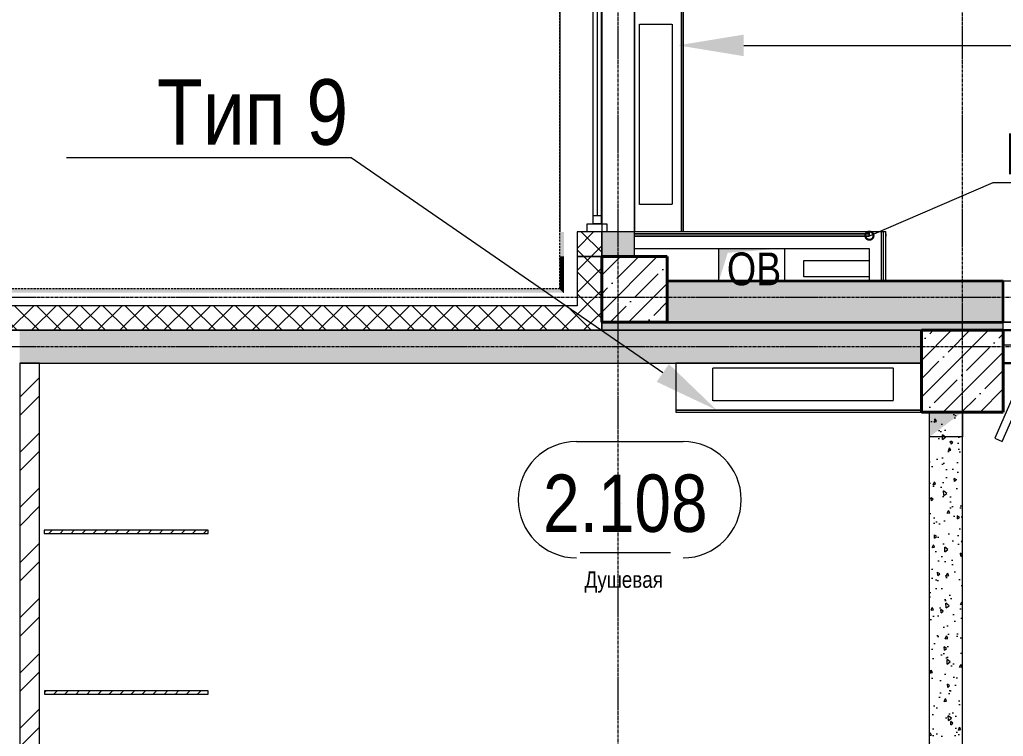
# Model space of a CAD drawing. Header units: millimetres. Extents: x -65509 to 912790, y 446 to 713294.
# Drawn here: x 176045 to 182045, y 225398 to 229770 of the extents above; entities that cross this region are included whole.
import ezdxf
from ezdxf import colors
from ezdxf.entities.mleader import LeaderData, LeaderLine
from ezdxf.enums import TextEntityAlignment as Align
from ezdxf.math import Vec2, Vec3

# ---------------------------------------------------------------- set-up
doc = ezdxf.new("R2010")
doc.units = ezdxf.units.MM
for name, pattern in [('CENTER2', [28.575, 19.05, -3.175, 3.175, -3.175]), ('DASHED', [19.05, 12.7, -6.35]), ('HIDDEN2', [4.7625, 3.175, -1.5875])]:
    doc.linetypes.add(name, pattern=pattern)
doc.layers.get('Defpoints').update_dxf_attribs({"color": 250})
for name, color, linetype, lineweight in [('A-Wall-Open', 250, 'Continuous', 5), ('A-Wall_Материал_Газоблок_Контур', 250, 'Continuous', 0), ('АР_Area', 250, 'Continuous', 5), ('АР_Двери_витраж', 250, 'Continuous', 9), ('АР_Колонны', 250, 'Continuous', 30), ('АР_Окна', 250, 'Continuous', 5), ('АР_Стены ГКЛ', 250, 'Continuous', 15), ('АР_Стены ЖБ', 250, 'Continuous', 35), ('АР_Стены кирпич', 250, 'Continuous', 20), ('АР_Стены ПЕНОблок', 250, 'Continuous', 20), ('АР_Стены_дефшов', 250, 'Continuous', 0), ('АР_Утеплитель', 250, 'Continuous', 0), ('АР_Штриховка', 250, 'Continuous', 0), ('Зашивка радиаторов тип 9 (до потолка_ облиц плитка)', 250, 'Continuous', 25), ('Зашивки ГКЛ на всю высоту', 250, 'Continuous', 25), ('КМ_Фахверки', 250, 'Continuous', 25), ('ОВ_Отопление', 250, 'Continuous', 5), ('Размеры зашивки ГКЛ', 250, 'Continuous', 0), ('РД_Оси_100', 250, 'Continuous', 0)]:
    doc.layers.add(name, color=color, linetype=linetype, lineweight=lineweight)
doc.layers.add('АР_Делит', color=250, linetype='Continuous', lineweight=0, plot=False)
doc.layers.add('РД_проем_инж перемыч_подсчет', color=250, linetype='Continuous', lineweight=30, plot=False)
doc.layers.add('АР_Отопительные приборы', color=1, linetype='HIDDEN2', lineweight=0, true_color=0xff0000)
doc.layers.add('Зашивка радиаторов тип 1 (фанера и МДФ)', color=7, linetype='Continuous', lineweight=0, true_color=0x000085)
doc.layers.add('РД_Витраж_вн', color=250, linetype='Continuous')
doc.styles.add('style1', font='ARIALN.TTF')
pattern_1 = [(45, (142195.16, 127275.07), (-112.2532, 112.2532), []), (45, (142307.41, 127275.07), (-112.2532, 112.2532), [198.4375, -39.6875, 0, -39.6875])]

# ---------------------------------------------------------------- blocks, each defined once
blk = doc.blocks.new('СОШ_2200_АР_ОСИ_М100_28.05.24')
at = {"layer": 'АР_Делит', "color": 5, "linetype": 'DASHED'}
blk.add_lwpolyline([(114955, 135155), (114955, -355), (93595.036, -355), (93595.036, 13855), (94145, 13855), (94145, 68320), (66055, 68320), (66055, 13857.73), (83455, 13857.73), (83455, -355), (45245, -355), (45245, 13145), (44695, 13145), (44695, 26755), (45245, 26755), (45245, 68320), (20455, 68320), (20455, 26755), (27955, 26755), (27955, 13145), (-355, 13145), (-355, 100855), (37145, 100855), (37145, 129155)], dxfattribs=at)
at = {"layer": 'РД_Оси_100', "linetype": 'CENTER2'}
blk.add_line((37500, -6155), (37500, 139938.679), dxfattribs=at)
at = {"layer": 'РД_Оси_100', "color": 1, "linetype": 'CENTER2'}
blk.add_line((39600, -6155), (39600, 139938.679), dxfattribs=at)
at = {"layer": 'РД_Оси_100', "linetype": 'CENTER2'}
for points in [[(119910, 100950), (119410, 100800), (-5454.958, 100800), (-5954.958, 100950)], [(119910, 100350), (119410, 100500), (-5454.958, 100500), (-5954.958, 100350)]]:
    blk.add_lwpolyline(points, dxfattribs=at)
blk = doc.blocks.new('otv')
at = {"linetype": 'Continuous'}
blk.add_lwpolyline([(0, -1), (0, 0), (1, 0), (1, -1)], close=True, dxfattribs=at)
blk.add_solid([(0, -1), (0, 0), (0.135, -0.137), (1, 0)], dxfattribs=at)
blk = doc.blocks.new('otv_в_стене')
at = {"linetype": 'Continuous'}
blk.add_lwpolyline([(0, -1), (0, 0), (1, 0), (1, -1)], close=True, dxfattribs=at)
blk.add_solid([(0, -1), (0, 0), (0.5, -0.5), (1, 0)], dxfattribs=at)
blk = doc.blocks.new('_DotSmall')
at = {"color": 0, "linetype": 'ByBlock', "const_width": 0.5}
blk.add_lwpolyline([(-0.0625, 0, 1), (0.0625, 0, 1)], format="xyb", close=True, dxfattribs=at)
blk = doc.blocks.new('MOK-МаркаПом_овал_ареал')
for p, q in [((-2.986, 3.764), (3.522, 3.764)), ((-2.75, -3), (2.75, -3))]:
    blk.add_line(p, q)
for centre, radius, start, end in [((-2.986, 0.215), 3.55, 90, 270), ((3.522, 0.215), 3.55, 270, 90), ((-7.411, 0), 7.161, 0, 0.00095)]:
    blk.add_arc(centre, radius, start, end)
at = {"color": 0, "style": 'style1'}
blk.add_attdef('АР-ПОМЕЩЕНИЕ:НОМЕР', text='', height=3, dxfattribs=at).set_placement((0.261, 0), align=Align.MIDDLE)

msp = doc.modelspace()

# ---------------------------------------------------------------- hatches: boundary and pattern name
at = {"layer": 'АР_Штриховка', "linetype": 'Continuous', "lineweight": 0}
h = msp.add_hatch(dxfattribs=at)
h.set_pattern_fill('_U', color=256, style=0, pattern_type=0)
h.set_pattern_definition([(360, (142195.1574, 127275.0729), (-4e-17, 1), [])])
h.paths.add_polyline_path([(179340.157, 228325.073), (179365.157, 228325.073), (179365.157, 228475.073), (179340.157, 228475.073)], flags=0)
h.paths.add_polyline_path([(179340.157, 230875.073), (179365.157, 230875.073), (179365.157, 232225.073), (179340.157, 232225.073)], flags=0)
h.paths.add_polyline_path([(179340.157, 233725.073), (179365.157, 233725.073), (179365.157, 235225.073), (179340.157, 235225.073)], flags=0)
h.paths.add_polyline_path([(179340.157, 236725.073), (179365.157, 236725.073), (179365.157, 238225.073), (179340.157, 238225.073)], flags=0)
h.paths.add_polyline_path([(179340.157, 239725.073), (179365.157, 239725.073), (179365.157, 241225.073), (179340.157, 241225.073)], flags=0)
h.paths.add_polyline_path([(179340.157, 242725.073), (179365.157, 242725.073), (179365.157, 244225.073), (179340.157, 244225.073)], flags=0)
h.paths.add_polyline_path([(179340.157, 245725.073), (179365.157, 245725.073), (179365.157, 247225.073), (179340.157, 247225.073)], flags=0)
h.paths.add_polyline_path([(179340.157, 248725.073), (179365.157, 248725.073), (179365.157, 250225.073), (179340.157, 250225.073)], flags=0)
h.paths.add_polyline_path([(179340.157, 251725.073), (179365.157, 251725.073), (179365.157, 253225.073), (179340.157, 253225.073)], flags=0)
h.paths.add_polyline_path([(179340.157, 254725.073), (179365.157, 254725.073), (179365.157, 255675.073), (179340.157, 255675.073)], flags=0)
h = msp.add_hatch(dxfattribs=at)
h.set_pattern_fill('ANSI37', color=256, scale=30, style=0)
h.set_pattern_definition([(45, (142195.16, 127275.07), (-67.35192, 67.35192), []), (135, (142195.16, 127275.07), (-67.35192, -67.35192), [])])
h.paths.add_polyline_path([(179445.157, 228325.073), (179595.157, 228325.073), (179595.157, 228475.073), (179445.157, 228475.073)], flags=0)
h.paths.add_polyline_path([(179445.157, 230875.073), (179595.157, 230875.073), (179595.157, 232225.073), (179445.157, 232225.073)], flags=0)
h.paths.add_polyline_path([(179445.157, 233725.073), (179595.157, 233725.073), (179595.157, 235225.073), (179445.157, 235225.073)], flags=0)
h.paths.add_polyline_path([(179445.157, 236725.073), (179595.157, 236725.073), (179595.157, 238225.073), (179445.157, 238225.073)], flags=0)
h.paths.add_polyline_path([(179445.157, 239725.073), (179595.157, 239725.073), (179595.157, 241225.073), (179445.157, 241225.073)], flags=0)
h.paths.add_polyline_path([(179445.157, 242725.073), (179595.157, 242725.073), (179595.157, 244225.073), (179445.157, 244225.073)], flags=0)
h.paths.add_polyline_path([(179445.157, 245725.073), (179595.157, 245725.073), (179595.157, 247225.073), (179445.157, 247225.073)], flags=0)
h.paths.add_polyline_path([(179445.157, 248725.073), (179595.157, 248725.073), (179595.157, 250225.073), (179445.157, 250225.073)], flags=0)
h.paths.add_polyline_path([(179445.157, 251725.073), (179595.157, 251725.073), (179595.157, 253225.073), (179445.157, 253225.073)], flags=0)
h.paths.add_polyline_path([(179445.157, 254725.073), (179595.157, 254725.073), (179595.157, 255675.073), (179445.157, 255675.073)], flags=0)
h = msp.add_hatch(dxfattribs=at)
h.set_pattern_fill('AR-CONC', color=256, style=0)
h.set_pattern_definition([(50, (142195.16, 127275.07), (182.18467, -15.93909), [19.05, -209.55]), (355, (142195.16, 127275.07), (-35.24342, 191.05685), [15.24, -167.64058]), (100.45144, (142210.34, 127273.74), (146.94125, 175.11775), [16.19, -178.09024]), (46.1842, (142195.16, 127325.87), (271.07904, -42.04233), [28.575, -314.325]), (96.63556, (142217.75, 127322.37), (237.40413, 247.4261), [24.285, -267.1356]), (351.18415, (142195.16, 127325.87), (237.40413, 247.4261), [22.85997, -251.45973]), (21, (142220.56, 127313.17), (151.61439, -102.2652), [19.05, -209.55]), (326, (142220.56, 127313.17), (61.80203, 184.18797), [15.24, -167.64]), (71.45145, (142233.2, 127304.65), (213.41642, 81.92277), [16.19, -178.08994]), (37.5, (142195.16, 127275.07), (3.088603, 84.55504), [0, -165.608, 0, -170.18, 0, -168.275]), (7.5, (142195.16, 127275.07), (66.81966, 100.180575), [0, -97.028, 0, -161.798, 0, -64.135]), (327.5, (142138.515, 127275.07), (135.590595, -5.728744), [0, -63.5, 0, -198.12, 0, -262.89]), (317.5, (142113.12, 127275.07), (148.12918, 25.42649), [0, -82.55, 0, -131.572, 0, -186.69])])
h.paths.add_polyline_path([(179595.157, 228325.073), (179795.157, 228325.073), (179795.157, 228475.073), (179595.157, 228475.073)], flags=0)
h.paths.add_polyline_path([(179595.157, 230875.073), (179795.157, 230875.073), (179795.157, 232225.073), (179595.157, 232225.073)], flags=0)
h.paths.add_polyline_path([(179595.157, 233725.073), (179795.157, 233725.073), (179795.157, 235225.073), (179595.157, 235225.073)], flags=0)
h.paths.add_polyline_path([(179595.157, 236725.073), (179795.157, 236725.073), (179795.157, 238225.073), (179595.157, 238225.073)], flags=0)
h.paths.add_polyline_path([(179595.157, 239725.073), (179795.157, 239725.073), (179795.157, 241225.073), (179595.157, 241225.073)], flags=0)
h.paths.add_polyline_path([(179595.157, 242725.073), (179795.157, 242725.073), (179795.157, 244225.073), (179595.157, 244225.073)], flags=0)
h.paths.add_polyline_path([(179595.157, 245725.073), (179795.157, 245725.073), (179795.157, 247225.073), (179595.157, 247225.073)], flags=0)
h.paths.add_polyline_path([(179595.157, 248725.073), (179795.157, 248725.073), (179795.157, 250225.073), (179595.157, 250225.073)], flags=0)
h.paths.add_polyline_path([(179595.157, 251725.073), (179795.157, 251725.073), (179795.157, 253225.073), (179595.157, 253225.073)], flags=0)
h.paths.add_polyline_path([(179595.157, 254725.073), (179795.157, 254725.073), (179795.157, 255675.073), (179595.157, 255675.073)], flags=0)
h = msp.add_hatch(dxfattribs=at)
h.set_pattern_fill('_U', color=256, style=0, pattern_type=0)
h.set_pattern_definition([(360, (142195.1574, 127275.0729), (2e-17, 1), [])])
h.paths.add_polyline_path([(179340.157, 228130.073), (179365.157, 228105.073), (179365.157, 228325.073), (179340.157, 228325.073)], flags=0)
h = msp.add_hatch(dxfattribs=at)
h.set_pattern_fill('ANSI37', color=256, scale=30, style=0)
h.set_pattern_definition([(45, (142195.16, 127275.07), (-67.35192, 67.35192), []), (135, (142195.16, 127275.07), (-67.35192, -67.35192), [])])
h.paths.add_polyline_path([(179445.157, 228025.073), (179595.157, 227875.073), (179595.157, 228325.073), (179445.157, 228325.073)], flags=0)
at = {"layer": 'АР_Штриховка', "linetype": 'Continuous', "lineweight": 5}
h = msp.add_hatch(dxfattribs=at)
h.set_pattern_fill('ANSI35', color=256, scale=25, style=0)
h.set_pattern_definition(pattern_1)
h.paths.add_polyline_path([(179595.157, 227925.073), (179995.157, 227925.073), (179995.157, 228325.073), (179595.157, 228325.073)], flags=0)
at = {"layer": 'АР_Штриховка', "linetype": 'Continuous', "lineweight": 0}
h = msp.add_hatch(dxfattribs=at)
h.set_pattern_fill('_U', color=256, style=0, pattern_type=0)
h.set_pattern_definition([(360, (142195.1574, 127275.0729), (1e-10, 1), [])])
h.paths.add_polyline_path([(166095.157, 228130.073), (166095.157, 228105.073), (166695.157, 228105.073), (166695.157, 228130.073)], flags=0)
h.paths.add_polyline_path([(170495.157, 228130.073), (170495.157, 228105.073), (179365.157, 228105.073), (179340.157, 228130.073)], flags=0)
at = {"layer": 'АР_Штриховка', "linetype": 'Continuous', "lineweight": 5}
h = msp.add_hatch(dxfattribs=at)
h.set_pattern_fill('ANSI35', color=256, scale=25, style=0)
h.set_pattern_definition([(45, (142195.16, 127275.07), (-112.2532, 112.2532), []), (45, (142307.41, 127275.07), (-112.2532, 112.2532), [198.4375, -39.6875, 0, -39.6875])])
h.paths.add_polyline_path([(256495.157, 227925.073), (256495.157, 228175.073), (245945.157, 228175.073), (245945.157, 227925.073)], flags=0)
h.paths.add_polyline_path([(244145.157, 227925.073), (244145.157, 228175.073), (238821.202, 228175.073), (238821.202, 227925.073)], flags=0)
h.paths.add_polyline_path([(237721.202, 227925.073), (237721.202, 228175.073), (236060.941, 228175.073), (236060.941, 227925.073)], flags=0)
h.paths.add_polyline_path([(234960.941, 227925.073), (234960.941, 228175.073), (233105.157, 228175.073), (233105.157, 227925.073)], flags=0)
h.paths.add_polyline_path([(232195.157, 227925.073), (232195.157, 228175.073), (230445.157, 228175.073), (230445.157, 227925.073)], flags=0)
h.paths.add_polyline_path([(229345.157, 227925.073), (229345.157, 228175.073), (228895.157, 228175.073), (228895.157, 227925.073)], flags=0)
h.paths.add_polyline_path([(227795.157, 227925.073), (227795.157, 228175.073), (227325.157, 228175.073), (227325.157, 227925.073)], flags=0)
h.paths.add_polyline_path([(226225.157, 227925.073), (226225.157, 228175.073), (224445.157, 228175.073), (224445.157, 227925.073)], flags=0)
h.paths.add_polyline_path([(223345.157, 227925.073), (223345.157, 228175.073), (222777.013, 228175.073), (222777.013, 227925.073)], flags=0)
h.paths.add_polyline_path([(221867.013, 227925.073), (221867.013, 228175.073), (221025.157, 228175.073), (221025.157, 227925.073)], flags=0)
h.paths.add_polyline_path([(220115.157, 227925.073), (220115.157, 228175.073), (218445.157, 228175.073), (218445.157, 227925.073)], flags=0)
h.paths.add_polyline_path([(217345.157, 227925.073), (217345.157, 228175.073), (216795.157, 228175.073), (216795.157, 227925.073)], flags=0)
h.paths.add_polyline_path([(215695.157, 227925.073), (215695.157, 228175.073), (215624.963, 228175.073), (215624.963, 227925.073)], flags=0)
h.paths.add_polyline_path([(215624.963, 227925.073), (215624.963, 228175.073), (212575.157, 228175.073), (212575.157, 227925.073)], flags=0)
h.paths.add_polyline_path([(211475.157, 227925.073), (211475.157, 228175.073), (205945.157, 228175.073), (205945.157, 227925.073)], flags=0)
h.paths.add_polyline_path([(204845.157, 227925.073), (204845.157, 228175.073), (203115.157, 228175.073), (203115.157, 227925.073)], flags=0)
h.paths.add_polyline_path([(202015.157, 227925.073), (202015.157, 228175.073), (197695.157, 228175.073), (197695.157, 227925.073)], flags=0)
h.paths.add_polyline_path([(196595.157, 227925.073), (196595.157, 228175.073), (191415.157, 228175.073), (191415.157, 227925.073)], flags=0)
h.paths.add_polyline_path([(190315.157, 227925.073), (190315.157, 228175.073), (187025.154, 228175.073), (187025.154, 227925.073)], flags=0)
h.paths.add_polyline_path([(184805.154, 227925.073), (184805.154, 228175.073), (183845.157, 228175.073), (183845.157, 227925.073)], flags=0)
h.paths.add_polyline_path([(182045.157, 227925.073), (182045.157, 228175.073), (179995.157, 228175.073), (179995.157, 227925.073)], flags=0)
at = {"layer": 'АР_Штриховка', "linetype": 'Continuous', "lineweight": 0}
h = msp.add_hatch(dxfattribs=at)
h.set_pattern_fill('ANSI37', color=256, scale=30, style=0)
h.set_pattern_definition([(45, (142195.16, 127275.07), (-67.35192, 67.35192), []), (135, (142195.16, 127275.07), (-67.35192, -67.35192), [])])
h.paths.add_polyline_path([(166095.157, 228025.073), (166095.157, 227875.073), (166695.157, 227875.073), (166695.157, 228025.073)], flags=0)
h.paths.add_polyline_path([(170495.157, 228025.073), (170495.157, 227875.073), (179595.157, 227875.073), (179445.157, 228025.073)], flags=0)
h = msp.add_hatch(dxfattribs=at)
h.set_pattern_fill('HONEY', color=256, scale=10, style=0)
h.set_pattern_definition([(360, (142195.157, 127275.073), (47.625, 27.4963064), [31.75, -63.5]), (120, (142195.157, 127275.073), (-47.625, 27.4963066), [31.75, -63.5]), (60, (142195.157, 127275.073), (1e-07, 54.992613), [-63.5, 31.75])])
h.paths.add_polyline_path([(179595.157, 227925.073), (179595.157, 227875.073), (182045.157, 227875.073), (182045.157, 227925.073)], flags=0)
h.paths.add_polyline_path([(183845.157, 227925.073), (183845.157, 227875.073), (184805.154, 227875.073), (184805.154, 227925.073)], flags=0)
h.paths.add_polyline_path([(187025.154, 227925.073), (187025.154, 227875.073), (187995.157, 227875.073), (188011.824, 227887.573), (187995.157, 227925.073)], flags=0)
h.paths.add_polyline_path([(187995.157, 227925.073), (188011.824, 227887.573), (188045.157, 227875.073), (190315.157, 227875.073), (190315.157, 227925.073)], flags=0)
h.paths.add_polyline_path([(191415.157, 227925.073), (191415.157, 227875.073), (196595.157, 227875.073), (196595.157, 227925.073)], flags=0)
h.paths.add_polyline_path([(197695.157, 227925.073), (197695.157, 227875.073), (202015.157, 227875.073), (202015.157, 227925.073)], flags=0)
h.paths.add_polyline_path([(203115.157, 227925.073), (203115.157, 227875.073), (204845.157, 227875.073), (204845.157, 227925.073)], flags=0)
h.paths.add_polyline_path([(205945.157, 227925.073), (205945.157, 227875.073), (211475.157, 227875.073), (211475.157, 227925.073)], flags=0)
h.paths.add_polyline_path([(212575.157, 227925.073), (212575.157, 227875.073), (215695.157, 227875.073), (215695.157, 227925.073)], flags=0)
h.paths.add_polyline_path([(216795.157, 227925.073), (216795.157, 227875.073), (217345.157, 227875.073), (217345.157, 227925.073)], flags=0)
h.paths.add_polyline_path([(218445.157, 227925.073), (218445.157, 227875.073), (220115.157, 227875.073), (220115.157, 227925.073)], flags=0)
h.paths.add_polyline_path([(221025.157, 227925.073), (221025.157, 227875.073), (221867.013, 227875.073), (221867.013, 227925.073)], flags=0)
h.paths.add_polyline_path([(222777.013, 227925.073), (222777.013, 227875.073), (223345.157, 227875.073), (223345.157, 227925.073)], flags=0)
h.paths.add_polyline_path([(224445.157, 227925.073), (224445.157, 227875.073), (226225.157, 227875.073), (226225.157, 227925.073)], flags=0)
h.paths.add_polyline_path([(227325.157, 227925.073), (227325.157, 227875.073), (227795.157, 227875.073), (227795.157, 227925.073)], flags=0)
h.paths.add_polyline_path([(228895.157, 227925.073), (228895.157, 227875.073), (229345.157, 227875.073), (229345.157, 227925.073)], flags=0)
h.paths.add_polyline_path([(230445.157, 227925.073), (230445.157, 227875.073), (232195.157, 227875.073), (232195.157, 227925.073)], flags=0)
h.paths.add_polyline_path([(233105.157, 227925.073), (233105.157, 227875.073), (234960.941, 227875.073), (234960.941, 227925.073)], flags=0)
h.paths.add_polyline_path([(236060.941, 227925.073), (236060.941, 227875.073), (237721.202, 227875.073), (237721.202, 227925.073)], flags=0)
h.paths.add_polyline_path([(238821.202, 227925.073), (238821.202, 227875.073), (244145.157, 227875.073), (244145.157, 227925.073)], flags=0)
h.paths.add_polyline_path([(245945.157, 227925.073), (245945.157, 227875.073), (256895.157, 227875.073), (256895.157, 227925.073)], flags=0)
h = msp.add_hatch(dxfattribs=at)
h.set_pattern_fill('AR-CONC', color=256, angle=45, style=0)
h.set_pattern_definition([(95, (142195.16, 127275.07), (140.09465, 117.55338), [19.05, -209.55]), (40, (142195.16, 127275.07), (-160.01845, 110.17673), [15.24, -167.64058]), (145.45144, (142206.83, 127284.87), (-19.9238, 227.7301), [16.19, -178.09024]), (91.1842, (142159.24, 127311), (221.41024, 161.9534), [28.575, -314.325]), (141.63556, (142177.7, 127324.5), (-7.0866, 342.82676), [24.285, -267.1356]), (36.18415, (142159.24, 127311), (-7.0866, 342.8268), [22.86, -251.4597]), (66, (142186.18, 127319.97), (179.51998, 34.89515), [19.05, -209.55]), (11, (142186.18, 127319.97), (-86.53993, 173.9412), [15.24, -167.64]), (116.45145, (142201.14, 127322.88), (92.98005, 208.83634), [16.19, -178.08994]), (82.5, (142195.16, 127275.07), (-57.60547, 61.973414), [0, -165.608, 0, -170.18, 0, -168.275]), (52.5, (142195.16, 127275.07), (-23.58973, 118.087), [0, -97.028, 0, -161.798, 0, -64.135]), (12.5, (142155.105, 127235.02), (99.927863, 91.826196), [0, -63.5, 0, -198.12, 0, -262.89]), (2.5, (142137.14, 127217.06), (86.7639, 122.72239), [0, -82.55, 0, -131.572, 0, -186.69])])
h.paths.add_polyline_path([(181546.157, 227675.073), (181546.157, 227875.073), (176045.157, 227875.073), (176045.157, 227675.073)], flags=0)
at = {"layer": 'АР_Штриховка', "linetype": 'Continuous', "lineweight": 5}
h = msp.add_hatch(dxfattribs=at)
h.set_pattern_fill('ANSI35', color=256, scale=25, style=0)
h.set_pattern_definition(pattern_1)
h.paths.add_polyline_path([(181545.157, 227375.073), (182045.157, 227375.073), (182045.157, 227875.073), (181545.157, 227875.073)], flags=0)
at = {"layer": 'АР_Штриховка', "linetype": 'Continuous', "lineweight": 0}
h = msp.add_hatch(dxfattribs=at)
h.set_pattern_fill('ANSI32', color=256, scale=25, style=0)
h.set_pattern_definition([(45, (142195.16, 127275.07), (-168.3798, 168.3798), []), (45, (142307.4, 127275.07), (-168.3798, 168.3798), [])])
h.paths.add_polyline_path([(176045.157, 224675.073), (176125.157, 224645.073), (176165.157, 224675.073), (176165.157, 227675.073), (176045.157, 227675.073)], flags=0)
h = msp.add_hatch(dxfattribs=at)
h.set_pattern_fill('AR-CONC', color=256, angle=-315, style=0)
h.set_pattern_definition([(95, (142195.16, 127275.07), (140.09465, 117.55338), [19.05, -209.55]), (40, (142195.16, 127275.07), (-160.01845, 110.17673), [15.24, -167.6406]), (145.45144, (142206.83, 127284.87), (-19.9238, 227.7301), [16.19, -178.09024]), (91.1842, (142159.24, 127311), (221.41024, 161.9534), [28.575, -314.325]), (141.63556, (142177.7, 127324.5), (-7.0866, 342.82676), [24.285, -267.1356]), (36.18415, (142159.24, 127311), (-7.0866, 342.8268), [22.86, -251.4597]), (66, (142186.18, 127319.97), (179.51998, 34.89515), [19.05, -209.55]), (11, (142186.18, 127319.97), (-86.53993, 173.9412), [15.24, -167.64]), (116.45145, (142201.14, 127322.88), (92.98005, 208.83634), [16.19, -178.08994]), (82.5, (142195.16, 127275.07), (-57.60547, 61.973414), [0, -165.608, 0, -170.18, 0, -168.275]), (52.5, (142195.16, 127275.07), (-23.58973, 118.087), [0, -97.028, 0, -161.798, 0, -64.135]), (12.5, (142155.105, 127235.02), (99.927863, 91.826196), [0, -63.5, 0, -198.12, 0, -262.89]), (2.5, (142137.14, 127217.06), (86.7639, 122.72239), [0, -82.55, 0, -131.572, 0, -186.69])])
h.paths.add_polyline_path([(181795.157, 227375.073), (181595.157, 227375.073), (181595.157, 224675.073), (181795.157, 224675.073)], flags=0)
h.paths.add_polyline_path([(181795.157, 224675.073), (181595.157, 224675.073), (181595.157, 223825.073), (181795.157, 223825.073)], flags=0)
h = msp.add_hatch(dxfattribs=at)
h.set_pattern_fill('ANSI31', color=256, scale=15, angle=-360, style=0)
h.set_pattern_definition([(45, (142195.157, 127275.073), (-33.67596, 33.67596), [])])
h.paths.add_polyline_path([(176195.157, 226655.069), (176195.157, 226635.069), (177195.157, 226635.069), (177195.157, 226655.069)], flags=0)
h = msp.add_hatch(dxfattribs=at)
h.set_pattern_fill('ANSI31', color=256, scale=15, style=0)
h.set_pattern_definition([(45, (142195.157, 127275.073), (-33.67596, 33.67596), [])])
h.paths.add_polyline_path([(176197.201, 225675.073), (176197.201, 225655.073), (177195.157, 225655.073), (177195.157, 225675.073)], flags=0)

# ---------------------------------------------------------------- linework, layer by layer
at = {"layer": 'A-Wall-Open', "linetype": 'Continuous', "lineweight": 5}
for p, q in [((183845.157, 228175.073), (182045.157, 228175.073)), ((183845.157, 227925.073), (182045.157, 227925.073))]:
    msp.add_line(p, q, dxfattribs=at)
at = {"layer": 'A-Wall_Материал_Газоблок_Контур', "linetype": 'Continuous', "lineweight": 0}
for p, q in [((179340.157, 230875.073), (179340.157, 228475.073)), ((179795.157, 228475.073), (179795.157, 230875.073))]:
    msp.add_line(p, q, dxfattribs=at)
at = {"layer": 'АР_Двери_витраж', "linetype": 'Continuous', "lineweight": 9}
msp.add_lwpolyline([(182195.157, 227785.073), (182045.157, 227785.073), (182045.157, 227675.073), (182195.157, 227675.073)], close=True, dxfattribs=at)
at = {"layer": 'АР_Двери_витраж'}
msp.add_lwpolyline([(182038.672, 227196.916), (182238.97, 227655.043), (182193.157, 227675.073), (181992.86, 227216.945)], close=True, dxfattribs=at)
at = {"layer": 'АР_Колонны', "linetype": 'HIDDEN2', "lineweight": 25}
for p, q in [((179595.157, 228325.073), (179995.157, 228325.073)), ((179595.157, 227925.073), (179595.157, 228325.073)), ((179995.157, 228325.073), (179995.157, 227925.073)), ((179995.157, 227925.073), (179595.157, 227925.073)), ((181545.157, 227875.073), (182045.157, 227875.073)), ((181545.157, 227375.073), (181545.157, 227875.073)), ((182045.157, 227875.073), (182045.157, 227375.073)), ((182045.157, 227375.073), (181545.157, 227375.073))]:
    msp.add_line(p, q, dxfattribs=at)
at = {"layer": 'АР_Колонны', "linetype": 'Continuous', "lineweight": 35}
for p, q in [((179595.157, 228325.073), (179995.157, 228325.073)), ((179595.157, 227925.073), (179595.157, 228325.073)), ((179995.157, 227925.073), (179995.157, 228325.073)), ((179595.157, 227925.073), (179995.157, 227925.073)), ((181545.157, 227875.073), (182045.157, 227875.073)), ((181545.157, 227375.073), (181545.157, 227875.073)), ((182045.157, 227375.073), (182045.157, 227875.073)), ((181545.157, 227375.073), (182045.157, 227375.073)), ((181545.157, 227375.073), (182045.157, 227375.073))]:
    msp.add_line(p, q, dxfattribs=at)
at = {"layer": 'АР_Окна', "linetype": 'Continuous', "lineweight": 5}
for p, q in [((179340.157, 230875.073), (179340.157, 228475.073)), ((179795.157, 230875.073), (179795.157, 228475.073)), ((179567.657, 230775.073), (179567.657, 228575.073)), ((179542.657, 228575.073), (179592.657, 228575.073))]:
    msp.add_line(p, q, dxfattribs=at)
for points in [[(179542.657, 230825.073), (179592.657, 230825.073), (179592.657, 228525.073), (179542.657, 228525.073)], [(179627.657, 228525.073), (179627.657, 228475.073), (179507.657, 228475.073), (179507.657, 228525.073)]]:
    msp.add_lwpolyline(points, close=True, dxfattribs=at)
at = {"layer": 'АР_Отопительные приборы'}
for points in [[(179825.157, 229743.284), (180025.157, 229743.284), (180025.157, 228643.284), (179825.157, 228643.284)], [(181227.613, 228201.678), (180827.613, 228201.678), (180827.613, 228301.678), (181227.613, 228301.678)], [(180273.292, 227645.06), (181373.292, 227645.06), (181373.292, 227445.06), (180273.292, 227445.06)]]:
    msp.add_lwpolyline(points, close=True, dxfattribs=at)
at = {"layer": 'АР_Стены ГКЛ', "linetype": 'Continuous', "lineweight": 15}
for p, q in [((176195.157, 226655.069), (176195.157, 226635.069)), ((177195.157, 226655.069), (176195.157, 226655.069)), ((176195.157, 226635.069), (177195.157, 226635.069)), ((177195.157, 226635.069), (177195.157, 226655.069)), ((176197.201, 225675.073), (176197.201, 225655.073)), ((177195.157, 225675.073), (176197.201, 225675.073)), ((177195.157, 225655.073), (177195.157, 225675.073)), ((176197.201, 225655.073), (177195.157, 225655.073))]:
    msp.add_line(p, q, dxfattribs=at)
at = {"layer": 'АР_Стены ЖБ', "linetype": 'Continuous', "lineweight": 40}
for p, q in [((179995.157, 228325.073), (179595.157, 228325.073)), ((179595.157, 228325.073), (179595.157, 227925.073)), ((179995.157, 227925.073), (179995.157, 228325.073)), ((179595.157, 227925.073), (179995.157, 227925.073)), ((182045.157, 227875.073), (181545.157, 227875.073)), ((181545.157, 227875.073), (181545.157, 227375.073)), ((182045.157, 227375.073), (182045.157, 227875.073)), ((181545.157, 227375.073), (182045.157, 227375.073))]:
    msp.add_line(p, q, dxfattribs=at)
at = {"layer": 'АР_Стены ЖБ', "linetype": 'Continuous', "lineweight": 35}
for p, q in [((182045.157, 228175.073), (179995.157, 228175.073)), ((179995.157, 228175.073), (179995.157, 227925.073)), ((182045.157, 227925.073), (182045.157, 228175.073)), ((179995.157, 227925.073), (182045.157, 227925.073))]:
    msp.add_line(p, q, dxfattribs=at)
at = {"layer": 'АР_Стены кирпич', "linetype": 'Continuous', "lineweight": 20}
for p, q in [((176165.157, 227675.073), (176045.157, 227675.073)), ((176045.157, 227675.073), (176045.157, 224675.073)), ((176165.157, 224675.073), (176165.157, 227675.073))]:
    msp.add_line(p, q, dxfattribs=at)
at = {"layer": 'АР_Стены ПЕНОблок', "linetype": 'Continuous', "lineweight": 20}
for p, q in [((179795.157, 228475.073), (179595.157, 228475.073)), ((179595.157, 228475.073), (179595.157, 228325.073)), ((179795.157, 228325.073), (179795.157, 228475.073)), ((179595.157, 228325.073), (179795.157, 228325.073)), ((181546.157, 227875.073), (176045.157, 227875.073)), ((181546.157, 227675.073), (181546.157, 227875.073)), ((176045.157, 227675.073), (181546.157, 227675.073)), ((181595.157, 223825.073), (181595.157, 227375.073)), ((181795.157, 227375.073), (181595.157, 227375.073)), ((181795.157, 223825.073), (181795.157, 227375.073))]:
    msp.add_line(p, q, dxfattribs=at)
at = {"layer": 'АР_Стены_дефшов', "linetype": 'Continuous', "lineweight": 0}
for p, q in [((179595.157, 227925.073), (179595.157, 227875.073)), ((182045.157, 227925.073), (179595.157, 227925.073)), ((182045.157, 227875.073), (182045.157, 227925.073)), ((182045.157, 227925.073), (183845.157, 227925.073)), ((179595.157, 227875.073), (182045.157, 227875.073)), ((182045.157, 227875.073), (183845.157, 227875.073))]:
    msp.add_line(p, q, dxfattribs=at)
at = {"layer": 'АР_Утеплитель', "linetype": 'Continuous', "lineweight": 0}
for p, q in [((179595.157, 228475.073), (179445.157, 228475.073)), ((179445.157, 228475.073), (179445.157, 228325.073)), ((179595.157, 228325.073), (179595.157, 228475.073)), ((179445.157, 228325.073), (179595.157, 228325.073)), ((179595.157, 228325.073), (179445.157, 228325.073)), ((179445.157, 228325.073), (179445.157, 228025.073)), ((179595.157, 227875.073), (179595.157, 228325.073)), ((179445.157, 228025.073), (170495.157, 228025.073)), ((170495.157, 227875.073), (179595.157, 227875.073))]:
    msp.add_line(p, q, dxfattribs=at)
at = {"layer": 'Зашивка радиаторов тип 1 (фанера и МДФ)', "linetype": 'Continuous', "lineweight": 0}
for p, q in [((179795.157, 231125.073), (179795.157, 228477.228)), ((180082.657, 228477.228), (180082.657, 231125.073)), ((180082.657, 231125.073), (180082.657, 228477.228)), ((180095.157, 228477.228), (180095.157, 231125.073)), ((179795.157, 228477.228), (180095.157, 228477.228))]:
    msp.add_line(p, q, dxfattribs=at)
at = {"layer": 'Зашивка радиаторов тип 9 (до потолка_ облиц плитка)', "linetype": 'Continuous', "lineweight": 0}
for p, q in [((181548.283, 227675.073), (180048.283, 227675.073)), ((180048.283, 227675.073), (180048.283, 227387.573)), ((181548.283, 227387.573), (181548.283, 227675.073)), ((180048.283, 227387.573), (181548.283, 227387.573)), ((181548.283, 227387.573), (180048.283, 227387.573)), ((180048.283, 227387.573), (180048.283, 227375.073)), ((180048.283, 227375.073), (181548.283, 227375.073)), ((181548.283, 227375.073), (181548.283, 227387.573))]:
    msp.add_line(p, q, dxfattribs=at)
at = {"layer": 'Зашивки ГКЛ на всю высоту', "linetype": 'Continuous', "lineweight": 0}
for p, q in [((181227.613, 228475.074), (179795.05, 228475.072)), ((179795.05, 228375.072), (179795.05, 228475.072)), ((179795.05, 228462.572), (181227.613, 228462.574)), ((181227.613, 228462.574), (179795.05, 228462.572)), ((179795.05, 228450.072), (181227.613, 228450.074)), ((181227.613, 228450.074), (179795.05, 228450.072)), ((181227.613, 228477.23), (181327.613, 228477.23)), ((181227.613, 228477.23), (181227.613, 228450.074)), ((181227.613, 228450.074), (181227.613, 228475.074)), ((181302.613, 228175.073), (181302.613, 228477.23)), ((181302.613, 228175.073), (181302.613, 228477.23)), ((181315.113, 228175.073), (181315.113, 228477.23)), ((181315.113, 228175.073), (181315.113, 228477.23)), ((181327.613, 228175.073), (181327.613, 228477.23)), ((181327.613, 228450.074), (181327.613, 228462.574)), ((181327.613, 228462.574), (181327.613, 228450.074)), ((181327.613, 228450.074), (181327.613, 228450.074)), ((179795.05, 228375.072), (181227.613, 228375.074)), ((181227.613, 228375.074), (181227.613, 228175.073)), ((181227.613, 228175.073), (181327.613, 228175.073))]:
    msp.add_line(p, q, dxfattribs=at)
at = {"layer": 'КМ_Фахверки', "lineweight": 5}
msp.add_lwpolyline([(212895.157, 195850.073), (236595.157, 195849.49), (236595.157, 127175.073), (256895.157, 127175.073), (256895.126, 262175.073), (215195.161, 262175.073), (215195.161, 256175.073), (179595.157, 256175.073), (179595.157, 227875.073), (142095.157, 227875.073), (142095.157, 140675.073), (169895.157, 140675.073), (169895.157, 153775.073), (162395.157, 153775.073), (162395.157, 195850.073), (187695.157, 195850.073), (187695.157, 127175.073), (225395.157, 127175.073), (225395.157, 140875.073), (207995.156, 140875.08), (207995.156, 195850.073), (212896.745, 195850.073)], dxfattribs=at)
at = {"layer": 'РД_Витраж_вн', "linetype": 'Continuous', "lineweight": -3}
for p, q in [((182044.157, 227875.073), (183844.157, 227875.073)), ((182044.157, 227675.073), (183844.157, 227675.073))]:
    msp.add_line(p, q, dxfattribs=at)
at = {"layer": 'РД_проем_инж перемыч_подсчет', "linetype": 'Continuous', "lineweight": 30}
for p, q in [((184044.157, 227875.073), (182044.157, 227875.073)), ((184044.157, 227675.073), (182044.157, 227675.073))]:
    msp.add_line(p, q, dxfattribs=at)

# ---------------------------------------------------------------- block references
at = {"layer": 'АР_Area', "linetype": 'Continuous', "lineweight": 5}
ref = msp.add_blockref('MOK-МаркаПом_овал_ареал', (179739.342, 226820.098), dxfattribs=dict(at, xscale=100, yscale=100, zscale=100))
ref.add_attrib('АР-ПОМЕЩЕНИЕ:НОМЕР', '2.108', dxfattribs={"layer": '0', "color": 0, "height": 350, "style": 'style1'}).set_placement((179739.342, 226820.098), align=Align.MIDDLE)
ref.add_attrib('АР-ПОМЕЩЕНИЕ:НАИМЕНОВАНИЕ', 'Душевая', dxfattribs={"layer": 'Defpoints', "color": 2, "height": 100, "style": 'style1'}).set_placement((179729.926, 226338.705), align=Align.MIDDLE)
at = {"layer": 'ОВ_Отопление'}
for name, p, xscale, yscale in [('otv', (180310.151, 228375.073), 400, 200), ('otv_в_стене', (181595.157, 227375.073), 200, 150)]:
    msp.add_blockref(name, p, dxfattribs=dict(at, xscale=xscale, yscale=yscale))
at = {"layer": 'РД_Оси_100'}
msp.add_blockref('СОШ_2200_АР_ОСИ_М100_28.05.24', (142195.157, 127275.073), dxfattribs=at)

# ---------------------------------------------------------------- texts
at = {"layer": 'ОВ_Отопление', "insert": (180524.627, 228248.235), "char_height": 200, "width": 590.00022, "attachment_point": 5, "style": 'style1'}
msp.add_mtext('ОВ', dxfattribs=at)

# ---------------------------------------------------------------- leaders
at = {"layer": 'Размеры зашивки ГКЛ'}
ml = msp.add_multileader_mtext('Standard', dxfattribs=at)
ml.set_content('\\pxsm1;Тип 1 ', color=(0, 0, 138), style='style1')
ml.set_leader_properties(color=256, linetype='ByLayer', lineweight=9)
ml.build(insert=Vec2(0, 0))
ml.multileader.update_dxf_attribs({"has_dogleg": 0, "text_left_attachment_type": 6, "text_right_attachment_type": 6, "text_bottom_attachment_type": 10, "dogleg_length": 25, "arrow_head_size": 400})
ctx = ml.context
ctx.base_point, ctx.char_height, ctx.arrow_head_size, ctx.landing_gap_size, ctx.plane_origin = Vec3(182110.66, 229613.405), 400, 400, 50, Vec3(174267.42, 236583.97)
ctx.left_attachment, ctx.right_attachment, ctx.top_attachment = 6, 6, 10
notes = []
notes.append((ctx, [(0, (1, 1, 0), (182085.66, 229613.405), (1, 0), 25, [(1, [(180061.552, 229613.405)], 0, [])])]))
ctx.mtext.insert, ctx.mtext.width, ctx.mtext.defined_height, ctx.mtext.line_spacing_factor, ctx.mtext.flow_direction = Vec3(182160.66, 230093.405), 1668.44707, 600, 0.3, 5
ml = msp.add_multileader_mtext('Standard', dxfattribs=at)
ml.set_content('\\pxsm1;Тип 9  ', color=(0, 0, 138), style='style1')
ml.set_leader_properties(color=256, linetype='ByLayer', lineweight=9)
ml.build(insert=Vec2(0, 0))
ml.multileader.update_dxf_attribs({"has_dogleg": 0, "text_left_attachment_type": 6, "text_right_attachment_type": 6, "text_bottom_attachment_type": 10, "dogleg_length": 25, "arrow_head_size": 400})
ctx = ml.context
ctx.base_point, ctx.char_height, ctx.arrow_head_size, ctx.landing_gap_size, ctx.plane_origin = Vec3(176832.264, 228926.766), 400, 400, 50, Vec3(168253.348, 234735.962)
ctx.left_attachment, ctx.right_attachment, ctx.top_attachment = 6, 6, 10
notes.append((ctx, [(1, (1, 1, 0), (178091.78, 228926.766), (-1, 0), 25, [(1, [(180297.475, 227387.573)], 0, [])])]))
ctx.mtext.insert, ctx.mtext.width, ctx.mtext.defined_height, ctx.mtext.line_spacing_factor, ctx.mtext.flow_direction = Vec3(176882.264, 229406.766), 1668.44707, 600, 0.3, 5
ml = msp.add_multileader_mtext('Standard', dxfattribs=at)
ml.set_content('\\pxsm1;ГКЛВ', color=256, style='style1')
ml.set_leader_properties(color=256, linetype='ByLayer', lineweight=9)
ml.set_arrow_properties(name='DOTSMALL')
ml.build(insert=Vec2(0, 0))
ml.multileader.update_dxf_attribs({"text_left_attachment_type": 6, "text_right_attachment_type": 6, "text_bottom_attachment_type": 10, "dogleg_length": 25, "arrow_head_size": 100})
ctx = ml.context
ctx.base_point, ctx.char_height, ctx.arrow_head_size, ctx.landing_gap_size, ctx.plane_origin = Vec3(182007.417, 228776.621), 250, 100, 50, Vec3(171149.369, 236125.301)
ctx.left_attachment, ctx.right_attachment, ctx.top_attachment = 6, 6, 10
notes.append((ctx, [(0, (1, 1, 0), (181982.417, 228776.621), (1, 0), 25, [(1, [(181228.261, 228452.23)], 0, [])])]))
ctx.mtext.insert, ctx.mtext.width, ctx.mtext.defined_height, ctx.mtext.line_spacing_factor, ctx.mtext.flow_direction = Vec3(182057.417, 229076.621), 1126.26794, 600, 0.3, 5
for ctx, leaders in notes:
    for number, flags, end, landing, length, lines in leaders:
        leader = LeaderData()
        leader.index, (leader.has_last_leader_line, leader.has_dogleg_vector, leader.attachment_direction) = number, flags
        leader.last_leader_point, leader.dogleg_vector, leader.dogleg_length = Vec3(end), Vec3(landing), length
        for number, points, colour, breaks in lines:
            line = LeaderLine()
            line.index, line.vertices, line.color, line.breaks = number, Vec3.list(points), colors.encode_raw_color(colour), breaks
            leader.lines.append(line)
        ctx.leaders.append(leader)

doc.saveas('drawing.dxf')
